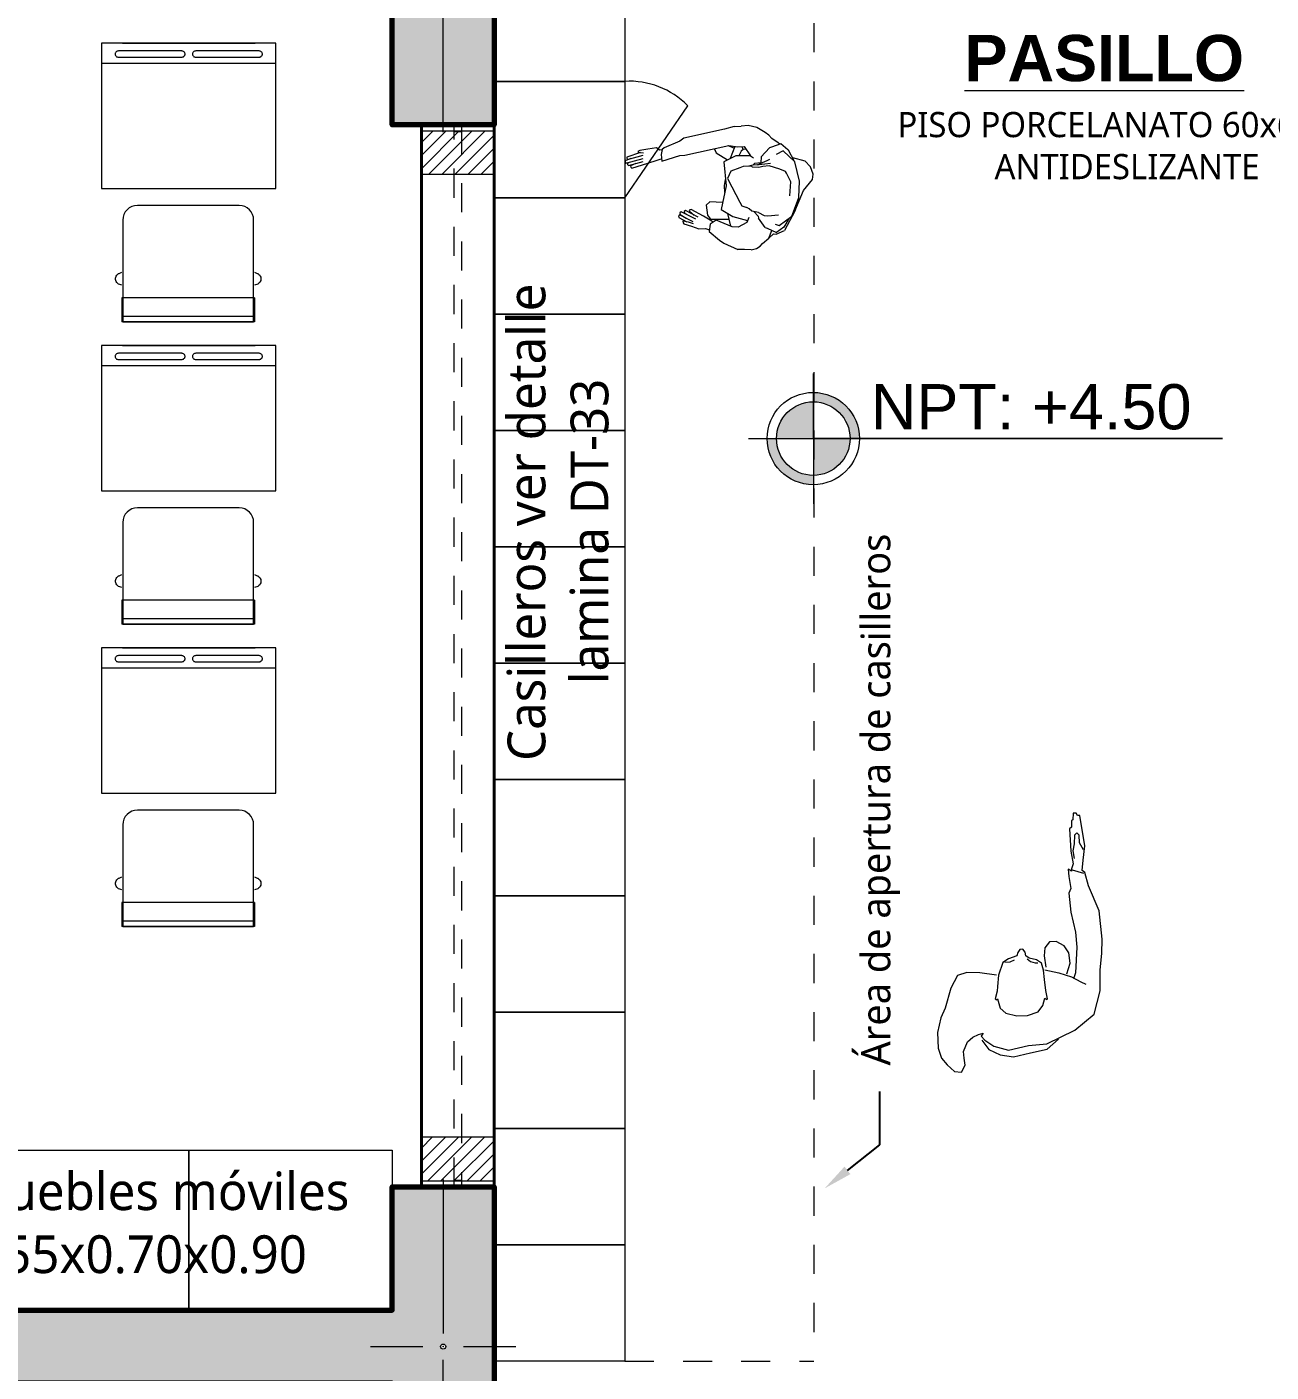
# Model space of a CAD drawing. Header units: metres. Extents: x 28 to 148, y 23 to 113.
# Drawn here: x 43.944 to 48.223, y 42.94 to 47.565 of the extents above; entities that cross this region are included whole.
import ezdxf
from ezdxf import colors
from ezdxf.entities.mleader import LeaderData, LeaderLine
from ezdxf.math import Vec2, Vec3

# ---------------------------------------------------------------- set-up
doc = ezdxf.new("R2010")
doc.units = ezdxf.units.M
doc.linetypes.add('DASHED2', pattern=[0.375, 0.25, -0.125])
for name, color, linetype, lineweight in [('COLUMNAS 50', 32, 'Continuous', 70), ('COLUMNETASSS', 211, 'Continuous', 20), ('Equipamiento SR', 23, 'Continuous', 0), ('GRAFO01', 7, 'Continuous', 0), ('letras sr', 7, 'Continuous', 5), ('muro bajo', 191, 'Continuous', 40), ('PERSONAS', 8, 'Continuous', 0), ('Structural - Bearing_Pen_No__20', 1, 'Continuous', 0), ('TEXTO 100', 7, 'Continuous', 20), ('texturas', 252, 'Continuous', 0), ('Vanos', 140, 'Continuous', 5)]:
    doc.layers.add(name, color=color, linetype=linetype, lineweight=lineweight)
doc.layers.add('Mobiliario', color=7, linetype='Continuous', lineweight=0, true_color=0x7f7f7f)
doc.styles.add('Generales', font='trebuc.ttf', dxfattribs={"height": 0.1})
doc.styles.add('JOS', font='arial.ttf', dxfattribs={"height": 1})
doc.styles.add('Santa Rosa 1 50', font='trebuc.ttf')
pattern_1 = [(44.99999999999999, (195.2784653674116, -90.44692318248818), (-0.02245064030267288, 0.02245064030267289), [])]

# ---------------------------------------------------------------- blocks, each defined once
blk = doc.blocks.new('A$C0F2E3FFB')
at = {"layer": 'PERSONAS'}
for p, q in [((0.3160916764602462, 0.6968868939807749), (0.3120212612959676, 0.6932197383952143)), ((0.3120212612959676, 0.6932197383952143), (0.3311415154670385, 0.6320941937942166)), ((0.3210284730737385, 0.6985692494317277), (0.3160916764602462, 0.6968868939807749)), ((0.3306090764606324, 0.6777036442924214), (0.3210284730737385, 0.6985692494317277)), ((0.3264189367132531, 0.708956371976285), (0.3223989289961082, 0.7062564127342625)), ((0.3223989289961082, 0.7062564127342625), (0.3379024350290365, 0.6501684796413087)), ((0.3322221147757318, 0.7086539272922323), (0.3264189367132531, 0.708956371976285)), ((0.3356277782802408, 0.718174668387519), (0.3306909816668622, 0.7164923129368503)), ((0.3306909816668622, 0.7164923129368503), (0.3485415948100581, 0.6496139977206212)), ((0.3355364182299354, 0.6978131377215959), (0.3322221147757318, 0.7086539272922323)), ((0.3405141674463721, 0.7188898274947064), (0.3356277782802408, 0.718174668387519)), ((0.349026759594949, 0.6961402371151735), (0.3405141674463721, 0.7188898274947064)), ((0.349833278752385, 0.711615378615079), (0.3458636784828286, 0.7098826157169356)), ((0.3458636784828286, 0.7098826157169356), (0.3621327510700212, 0.6498754898014454)), ((0.3547196679185163, 0.7123305377219253), (0.349833278752385, 0.711615378615079)), ((0.37139200008437, 0.660060982556729), (0.3547196679185163, 0.7123305377219253)), ((0.3757648599328149, 0.6695313162049388), (0.3717448522156701, 0.6668313569630868)), ((0.3802479895200577, 0.6625089045618324), (0.3757648599328149, 0.6695313162049388)), ((0.3311415154670385, 0.6320941937942166), (0.3428675961752106, 0.5965694211567438)), ((0.3717448522156701, 0.6668313569630868), (0.3707871107162646, 0.6484546264317146)), ((0.3844381292676644, 0.6312561768779688), (0.3802479895200577, 0.6625089045618324)), ((0.3895450579116186, 0.5989858454030923), (0.3844381292676644, 0.6312561768779688)), ((0.3642096187612651, 0.5806188095742755), (0.339008265644452, 0.5783439129675685)), ((0.339008265644452, 0.5783439129675685), (0.3602692906210905, 0.5097829304212951)), ((0.3428675961752106, 0.5965694211567438), (0.3461314921821668, 0.5847614352422283)), ((0.3461314921821668, 0.5847614352422283), (0.3482141298732131, 0.5791749155411026)), ((0.3836900938601957, 0.577616375662501), (0.3642096187612651, 0.5806188095742755)), ((0.3812025977936173, 0.5877827488569096), (0.3895450579116186, 0.5989858454030923)), ((0.3823908124760464, 0.5778166277850119), (0.3812025977936173, 0.5877827488569096)), ((0.3899672271791133, 0.5698691401961469), (0.3836900938601957, 0.577616375662501)), ((0.4149410668599103, 0.5094083472547482), (0.3899672271791133, 0.5698691401961469)), ((0.1242276818154551, 0.513891421675396), (0.1070890945534302, 0.4827804614894831)), ((0.1291140709815863, 0.5146065807825266), (0.1242276818154551, 0.513891421675396)), ((0.1337484229109123, 0.510485758170887), (0.1291140709815863, 0.5146065807825266)), ((0.0906562115540055, 0.4652102501156605), (0.08043922104025114, 0.4366480268292889)), ((0.09990600572405128, 0.4938228808492227), (0.0906562115540055, 0.4652102501156605)), ((0.1039260134411961, 0.4965228400912451), (0.09990600572405128, 0.4938228808492227)), ((0.09992491541265736, 0.4569686048922676), (0.1058194535256689, 0.4770276908742517)), ((0.109830006398397, 0.4981547880946096), (0.1039260134411961, 0.4965228400912451)), ((0.1058194535256689, 0.4770276908742517), (0.109830006398397, 0.4981547880946096)), ((0.1077633010572754, 0.4584997380010805), (0.1337484229109123, 0.510485758170887)), ((0.1178983863652547, 0.4482732926429662), (0.1451027417992918, 0.5050448870840114)), ((0.1355820007038346, 0.5084505505888046), (0.1214161432069432, 0.485813711410799)), ((0.1251822900892421, 0.4391652659704164), (0.1500489932568598, 0.4883001045564015)), ((0.1290101228610183, 0.4195693018587008), (0.1547432074779636, 0.4667193403099645)), ((0.1405282521614026, 0.4917057680609105), (0.1309297152974978, 0.475467810188718)), ((0.147308081411893, 0.4729257779511045), (0.1329680916485358, 0.4545494566409047)), ((0.1414355862136745, 0.5091153022484605), (0.1355820007038346, 0.5084505505888046)), ((0.1463818376713562, 0.4923705197207369), (0.1405282521614026, 0.4917057680609105)), ((0.1451027417992918, 0.5050448870840114), (0.1414355862136745, 0.5091153022484605)), ((0.1500489932568598, 0.4883001045564015), (0.1463818376713562, 0.4923705197207369)), ((0.1521944705780243, 0.4736409370582351), (0.147308081411893, 0.4729257779511045)), ((0.1547432074779636, 0.4667193403099645), (0.1521944705780243, 0.4736409370582351)), ((0.3602692906210905, 0.5097829304212951), (0.3622241022098933, 0.4900577727863151)), ((0.3622241022098933, 0.4900577727863151), (0.3983916476697686, 0.3221251086993675)), ((0.4263206126968271, 0.4941691266707835), (0.4149410668599103, 0.5094083472547482)), ((0.4613507700635182, 0.3392101552885265), (0.4263206126968271, 0.4941691266707835)), ((0.08106302009684896, 0.4114001069972915), (0.07670143623158765, 0.3959739112804641)), ((0.08043922104025114, 0.4366480268292889), (0.08106302009684896, 0.4114001069972915)), ((0.11309076917928, 0.3932439159439696), (0.1290101228610183, 0.4195693018587008)), ((0.07031263580074665, 0.3968346134881244), (0.03658373963116901, 0.3577474075959231)), ((0.09853241657583567, 0.393032831310336), (0.07031263580074665, 0.3968346134881244)), ((0.08839419804212412, 0.3101563904323257), (0.1139647086883997, 0.370585321515307)), ((0.1139647086883997, 0.370585321515307), (0.09853241657583567, 0.393032831310336)), ((0.106243616735469, 0.3818162706172643), (0.1109547467024186, 0.3894759454637438)), ((0.1109547467024186, 0.3894759454637438), (0.11309076917928, 0.3932439159439696)), ((0.1320723890785303, 0.4038925305694079), (0.1178763434506891, 0.3920246823637399)), ((0.1320723890785303, 0.4038925305694079), (0.1178763434506891, 0.3920246823637399)), ((0.1178763434506891, 0.3920246823637399), (0.117886799259395, 0.3222660906699275)), ((0.1178763434506891, 0.3920246823637399), (0.117886799259395, 0.3222660906699275)), ((0.1711130949596509, 0.4086466070821189), (0.1320723890785303, 0.4038925305694079)), ((0.1711130949596509, 0.4086466070821189), (0.1320723890785303, 0.4038925305694079)), ((0.1829809431658305, 0.3944505614542777), (0.1711130949596509, 0.4086466070821189)), ((0.1829809431658305, 0.3944505614542777), (0.1711130949596509, 0.4086466070821189)), ((0.1804605707986866, 0.3460907442670873), (0.1829809431658305, 0.3944505614542777)), ((0.1804605707986866, 0.3460907442670873), (0.1829809431658305, 0.3944505614542777)), ((0.3708785259332217, 0.3710803604105877), (0.3435623728926203, 0.3270983950332607)), ((0.3877241233556106, 0.3779610045558002), (0.3708785259332217, 0.3710803604105877)), ((0.3864760951571498, 0.3774512430019286), (0.3708785259332217, 0.3710803604105877)), ((0.02617151968411235, 0.3419067396254718), (0.001212617714372755, 0.2881048281544167)), ((0.03658373963116901, 0.3577474075959231), (0.02617151968411235, 0.3419067396254718)), ((0.08718441930591325, 0.2869436781825243), (0.08839419804212412, 0.3101563904323257)), ((0.1396238449988232, 0.3273760769372416), (0.09063103541370765, 0.315858753600196)), ((0.1396238449988232, 0.3273760769372416), (0.117886799259395, 0.3222660906699275)), ((0.1545478993068627, 0.3513205307202725), (0.1270316443444699, 0.3071728961949134)), ((0.2447586513562783, 0.3330414818577196), (0.1545478993068627, 0.3513205307202725)), ((0.2406976910360754, 0.3109471882935964), (0.182836042441977, 0.2800189482082942)), ((0.2451115034875784, 0.3398118562640207), (0.2188459798644544, 0.3382712683109048)), ((0.2725553080881582, 0.3267436841661038), (0.2406976910360754, 0.3109471882935964)), ((0.3363808119311216, 0.3418439306203709), (0.2447586513562783, 0.3330414818577196)), ((0.2691401897392325, 0.3356500810492662), (0.2451115034875784, 0.3398118562640207)), ((0.3010167164798077, 0.3145923009647049), (0.2725553080881582, 0.3267436841661038)), ((0.3137604009790493, 0.2799843172236365), (0.3010167164798077, 0.3145923009647049)), ((0.3591587668433931, 0.2950751088334869), (0.3363808119311216, 0.3418439306203709)), ((0.395247476246027, 0.2990132113441746), (0.3484914807770565, 0.3169777073287605)), ((0.3890936018804041, 0.3013776407661339), (0.3978949656675468, 0.3244312959389504)), ((0.3983916476697686, 0.3221251086993675), (0.3936753905343267, 0.2874572626668055)), ((0.4717589086019416, 0.3019475024417488), (0.4613507700635182, 0.3392101552885265)), ((5.980441528663505e-07, 0.2365092167822809), (0.001526113979934962, 0.2623132357887243)), ((0.001576521427296029, 0.2632804321323192), (0.001212617714372755, 0.2881048281544167)), ((0.1048144929713999, 0.2530508535483023), (0.08718441930591325, 0.2869436781825243)), ((0.1270316443444699, 0.3071728961949134), (0.1124512488265736, 0.2507132012819966)), ((0.1679248377072327, 0.2730374891685301), (0.1620807070416959, 0.2539455995302546)), ((0.182836042441977, 0.2800189482082942), (0.1679248377072327, 0.2730374891685301)), ((0.3179914933296004, 0.2681259238619873), (0.3137604009790493, 0.2799843172236365)), ((0.3197337110721037, 0.2457291856138113), (0.3179914933296004, 0.2681259238619873)), ((0.3599029508395688, 0.2393588231579997), (0.3591587668433931, 0.2950751088334869)), ((0.3943495970381719, 0.2631765391784597), (0.3599029508395688, 0.2393588231579997)), ((0.3774945447714799, 0.2747230330117532), (0.3614050590592797, 0.2823503340227376)), ((0.3774945447714799, 0.2747230330117532), (0.3614050590592797, 0.2823503340227376)), ((0.3839120670463672, 0.267599806474152), (0.3774945447714799, 0.2747230330117532)), ((0.3839120670463672, 0.267599806474152), (0.3938360677204855, 0.2719317137194821)), ((0.3842743740219703, 0.2559430429018335), (0.3839120670463672, 0.267599806474152)), ((0.3936753905343267, 0.2874572626668055), (0.3943495970381719, 0.2631765391784597)), ((0.3936753905343267, 0.2874572626668055), (0.3936753905343267, 0.2874572626668055)), ((0.3936753905343267, 0.2874572626668055), (0.3936753905343267, 0.2874572626668055)), ((0.4717589086019416, 0.3019475024417488), (0.4725822311424963, 0.2755862812347232)), ((0.4748411755022062, 0.2478811389641464), (0.4725822311424963, 0.2755862812347232)), ((5.980441528663505e-07, 0.2365092167822809), (0.005360703262795141, 0.2165503291712412)), ((0.005360703262795141, 0.2165503291712412), (0.01449022420797519, 0.2027908397039369)), ((0.08565960781561444, 0.1832520396123982), (0.1209398433686601, 0.208535146173972)), ((0.1238559751620869, 0.2462395265388864), (0.1048144929713999, 0.2530508535483023)), ((0.1287612740168242, 0.2101004096890051), (0.1209398433686601, 0.208535146173972)), ((0.1287612740168242, 0.2101004096890051), (0.1468746284250528, 0.2267090528645213)), ((0.1432692191729075, 0.2093442979791007), (0.1314706881030361, 0.1876532639935817)), ((0.1432692191729075, 0.2093442979791007), (0.1484485981786747, 0.2342897731271023)), ((0.1484485981786747, 0.2342897731271023), (0.1569689195189312, 0.2445137766334256)), ((0.1569689195189312, 0.2445137766334256), (0.1620807070416959, 0.2539455995302546)), ((0.3148158241472174, 0.2071925542059034), (0.3160760103307894, 0.2313724627995839)), ((0.318895694155799, 0.1924325718132422), (0.3148158241472174, 0.2071925542059034)), ((0.3160760103307894, 0.2313724627995839), (0.3192296365987204, 0.2360572221763277)), ((0.3192296365987204, 0.2360572221763277), (0.3197337110721037, 0.2457291856138113)), ((0.3237631736335516, 0.230002006877271), (0.3197337110721037, 0.2457291856138113)), ((0.3302815108029336, 0.2248131730272576), (0.3237631736335516, 0.230002006877271)), ((0.3244877875847578, 0.2066884797326907), (0.3237631736335516, 0.230002006877271)), ((0.3403850983519305, 0.1767652553682524), (0.3242093492638105, 0.2147167417087417)), ((0.3299570232045426, 0.1627613846854388), (0.3244877875847578, 0.2066884797326907)), ((0.3328397025470622, 0.1994644383003106), (0.3302815108029336, 0.2248131730272576)), ((0.3599029508395688, 0.2393588231579997), (0.3517614601546484, 0.2275729945607736)), ((0.4482432484455785, 0.1828289594094485), (0.4675225767200573, 0.2157209228174111)), ((0.4675225767200573, 0.2157209228174111), (0.4748411755022062, 0.2478811389641464)), ((0.01449022420797519, 0.2027908397039369), (0.02416230139454001, 0.1942156869919813)), ((0.02416230139454001, 0.1942156869919813), (0.04415607562657442, 0.1694826300806085)), ((0.04415607562657442, 0.1694826300806085), (0.06073304235610522, 0.1515771426612673)), ((0.04415607562657442, 0.1694826300806085), (0.07416824885171991, 0.1581506147002187)), ((0.0823547592056002, 0.175665691204415), (0.06598173849783961, 0.1406355381957951)), ((0.08565960781561444, 0.1832520396123982), (0.0823547592056002, 0.175665691204415)), ((0.1314706881030361, 0.1876532639935817), (0.1307145763928474, 0.173145318837328)), ((0.1307145763928474, 0.173145318837328), (0.1334334453231349, 0.1322710351633418)), ((0.3087480207777844, 0.1279832689134537), (0.3205370970035801, 0.1681014408775923)), ((0.3205370970035801, 0.1681014408775923), (0.318895694155799, 0.1924325718132422)), ((0.3560524147969772, 0.1982546595642702), (0.3328397025470622, 0.1994644383003106)), ((0.3447170055972038, 0.166841254694134), (0.3403850983519305, 0.1767652553682524)), ((0.3903264560954085, 0.1673736937003127), (0.3560524147969772, 0.1982546595642702)), ((0.392824785547873, 0.1594849006082768), (0.3903264560954085, 0.1673736937003127)), ((0.4054676551525063, 0.1229425241797344), (0.392824785547873, 0.1594849006082768)), ((0.4089237261043763, 0.133430461618957), (0.4257556546556316, 0.1577550280114224)), ((0.4257556546556316, 0.1577550280114224), (0.438200851004467, 0.1689594164549248)), ((0.438200851004467, 0.1689594164549248), (0.4482432484455785, 0.1828289594094485)), ((0.06073304235610522, 0.1515771426612673), (0.06022896788272192, 0.1419051792238406)), ((0.06022896788272192, 0.1419051792238406), (0.07409107106764168, 0.1101483770663094)), ((0.08681584587839097, 0.1123946692821391), (0.06598173849783961, 0.1406355381957951)), ((0.1476673103281883, 0.07043033145527033), (0.07409107106764168, 0.1101483770663094)), ((0.120626765306497, 0.09123607430296943), (0.08681584587839097, 0.1123946692821391)), ((0.0982520699728866, 0.1457424668399767), (0.09255916164920563, 0.1295521662329406)), ((0.09255916164920563, 0.1295521662329406), (0.1288274579269455, 0.08111044383963417)), ((0.2928286670962734, 0.1016578829987225), (0.2998510787390387, 0.1061410125862494)), ((0.2998510787390387, 0.1061410125862494), (0.3087480207777844, 0.1279832689134537)), ((0.3367746718320177, 0.07027284266143852), (0.3778820830541463, 0.1146819692676218)), ((0.3778820830541463, 0.1146819692676218), (0.3647351389761297, 0.141552382258908)), ((0.3818107307207583, 0.09702039784343697), (0.4054676551525063, 0.1229425241797344)), ((0.403734892254306, 0.1269121244492339), (0.4089237261043763, 0.133430461618957)), ((0.1288274579269455, 0.08111044383963417), (0.2002078124188529, 0.0550843693829961)), ((0.1476673103281883, 0.07043033145527033), (0.2264323834390325, 0.03723062301372693)), ((0.1973566308349746, 0.05620278806873102), (0.1476673103281883, 0.07043033145527033)), ((0.2002078124188529, 0.0550843693829961), (0.263075574762297, 0.05180788530577729)), ((0.2068080547944646, 0.0886842041772411), (0.2600038537004821, 0.08591179457374665)), ((0.2600038537004821, 0.08591179457374665), (0.2928286670962734, 0.1016578829987225)), ((0.263075574762297, 0.05180788530577729), (0.3367746718320177, 0.07027284266143852)), ((0.3525363566841406, 0.07947646702712063), (0.3395943556572547, 0.03133295167509687)), ((0.339827483205454, 0.07302320935070838), (0.3806176278112616, 0.09373545534441519)), ((0.3806176278112616, 0.09373545534441519), (0.3818107307207583, 0.09702039784343697)), ((0.2264323834390325, 0.03723062301372693), (0.2682927731450491, 0.003044808539755195)), ((0.2682927731450491, 0.003044808539755195), (0.2894702778130522, 1.45201079249091e-06)), ((0.2894702778130522, 1.45201079249091e-06), (0.317156664805907, 0.01019639961043595)), ((0.317156664805907, 0.01019639961043595), (0.3395943556572547, 0.03133295167509687))]:
    blk.add_line(p, q, dxfattribs=at)
blk = doc.blocks.new('A$C761D57A1')
at = {"layer": 'Equipamiento SR', "linetype": 'ByBlock'}
for p, q in [((0.08174827411653496, 0.5640189904332829), (0.04781628552018446, 0.5532316720256176)), ((0.1357309832471856, 0.5671010814069177), (0.08174827411653496, 0.5640189904332829)), ((0.1866289661420524, 0.5547727175123782), (0.1357309832471856, 0.5671010814069177)), ((0.02468083874987315, 0.5331980806970478), (0.001545391979561828, 0.5085413529079688)), ((0.04781628552018446, 0.5532316720256176), (0.02468083874987315, 0.5331980806970478)), ((0.2190185916201699, 0.5409033081310781), (0.1866289661420524, 0.5547727175123782)), ((0.2884249319313312, 0.5208697168025083), (0.2190185916201699, 0.5409033081310781)), ((0.3316110992357153, 0.4977540345003035), (0.2884249319313312, 0.5208697168025083)), ((0.001545391979561828, 0.5085413529079688), (3.028861556231277e-06, 0.4838846251188897)), ((3.028861556231277e-06, 0.4838846251188897), (0.02313847563186755, 0.4715562612244639)), ((0.02313847563186755, 0.4715562612244639), (0.04781628552018446, 0.4746383521980988)), ((0.04781628552018446, 0.4746383521980988), (0.07095173229049578, 0.47772044317162)), ((0.07095173229049578, 0.47772044317162), (0.1033413577688407, 0.4638510337903199)), ((0.1033413577688407, 0.4638510337903199), (0.1203073520671296, 0.4453584879485106)), ((0.3424076410617545, 0.4653920792771942), (0.3316110992357153, 0.4977540345003035)), ((0.3408652779437489, 0.4207017601595453), (0.3424076410617545, 0.4653920792771942)), ((0.1203073520671296, 0.4453584879485106), (0.1295615307751632, 0.4253248966199408)), ((0.1295615307751632, 0.4253248966199408), (0.13418862012918, 0.4099144417518801)), ((0.3331534623537209, 0.3636830771473569), (0.3408652779437489, 0.4207017601595453)), ((0.07712118476251817, 0.3898808504231965), (0.05861282734622364, 0.3513547132529311)), ((0.08946008970656294, 0.3729293500682616), (0.07557882164451257, 0.3220748490033429)), ((0.1095108102410904, 0.4145375782122755), (0.07712118476251817, 0.3898808504231965)), ((0.1095108102410904, 0.4037502598046103), (0.08946008970656294, 0.3729293500682616)), ((0.1233920783029134, 0.4160786236990361), (0.1095108102410904, 0.4037502598046103)), ((0.13418862012918, 0.4099144417518801), (0.1233920783029134, 0.4160786236990361)), ((0.05861282734622364, 0.3513547132529311), (0.05244337487420125, 0.305123348648408)), ((0.2020525973221083, 0.3313211219242476), (0.1927984186140748, 0.2943360302407427)), ((0.2190185916201699, 0.3513547132529311), (0.2020525973221083, 0.3313211219242476)), ((0.2514082170987422, 0.360600986173722), (0.2190185916201699, 0.3513547132529311)), ((0.2514082170987422, 0.3683062136078661), (0.2483234908625036, 0.3652241226342312)), ((0.2483234908625036, 0.3652241226342312), (0.2514082170987422, 0.360600986173722)), ((0.2776283901048373, 0.3621420316605963), (0.2514082170987422, 0.3683062136078661)), ((0.2945943844033536, 0.360600986173722), (0.2776283901048373, 0.3621420316605963)), ((0.3331534623537209, 0.3575188952000872), (0.2945943844033536, 0.360600986173722)), ((0.3763396296583323, 0.3421084403320265), (0.3331534623537209, 0.3575188952000872)), ((0.3886785346023771, 0.3220748490033429), (0.3763396296583323, 0.3421084403320265)), ((0.3776836086349249, 0.3353463595517496), (0.3792259725819349, 0.3168538130512388)), ((0.05244337487420125, 0.305123348648408), (0.066324642936479, 0.246563620149459)), ((0.07557882164451257, 0.3220748490033429), (0.09100245282479591, 0.254268847583603)), ((0.1927984186140748, 0.2943360302407427), (0.194340781731853, 0.2573509385572379)), ((0.3792259725819349, 0.3168538130512388), (0.3853954237724793, 0.3014433583769005)), ((0.3990808216130972, 0.2938724099487899), (0.3886785346023771, 0.3220748490033429)), ((0.4113887354492363, 0.290883216876864), (0.3990808216130972, 0.2938724099487899)), ((0.4211769051692045, 0.2832089539245999), (0.4113887354492363, 0.290883216876864)), ((0.4219325900248805, 0.2728622738771946), (0.4211769051692045, 0.2832089539245999)), ((0.066324642936479, 0.246563620149459), (0.07866354788052377, 0.1895449371373843)), ((0.09100245282479591, 0.254268847583603), (0.0971719052968183, 0.1910859826241449)), ((0.194340781731853, 0.2573509385572379), (0.2066796866761251, 0.2203658468736194)), ((0.3797731564770856, 0.2474109165905247), (0.3751460669350308, 0.2304594160031002)), ((0.3890273332635843, 0.2581982350111502), (0.3797731564770856, 0.2474109165905247)), ((0.3855938083663659, 0.2265300288208891), (0.3917632608383883, 0.2511867566099681)), ((0.3917632608383883, 0.2511867566099681), (0.3993335088632648, 0.2632396676222015)), ((0.3993335088632648, 0.2632396676222015), (0.4116724138073096, 0.2647807131090758)), ((0.4116724138073096, 0.2647807131090758), (0.4219325900248805, 0.2728622738771946)), ((0.07866354788052377, 0.1895449371373843), (0.1125955364768743, 0.1510187999670052)), ((0.0971719052968183, 0.1910859826241449), (0.1434427988374409, 0.0940001169548168)), ((0.2066796866761251, 0.2203658468736194), (0.2282727703284309, 0.204955392005445)), ((0.2282727703284309, 0.204955392005445), (0.2544929433347534, 0.1972501645714146)), ((0.2544929433347534, 0.1972501645714146), (0.2498658539807366, 0.1910859826241449)), ((0.2498658539807366, 0.1910859826241449), (0.2514082170987422, 0.18800389165051)), ((0.2514082170987422, 0.18800389165051), (0.2807131163410759, 0.1941680735977798)), ((0.2807131163410759, 0.1941680735977798), (0.3177298311736649, 0.1987912100582889)), ((0.3177298311736649, 0.1987912100582889), (0.3501194566517825, 0.2018733010318101)), ((0.3516618197700154, 0.1972501645714146), (0.3408652779437489, 0.1494777544801309)), ((0.3501194566517825, 0.2018733010318101), (0.3747972665400994, 0.2095785284659542)), ((0.3994750764286437, 0.2003322555450495), (0.360915998478049, 0.1941680735977798)), ((0.3747972665400994, 0.2095785284659542), (0.3855938083663659, 0.2265300288208891)), ((0.3751460669350308, 0.2304594160031002), (0.3751460669350308, 0.2212131434955609)), ((0.4272376125527444, 0.1972501645714146), (0.3994750764286437, 0.2003322555450495)), ((0.4472883330870445, 0.1818397097032403), (0.4272376125527444, 0.1972501645714146)), ((0.3408652779437489, 0.1494777544801309), (0.3269840098816985, 0.1063284808493563)), ((0.4334070650249942, 0.1309852086384353), (0.4488306962052775, 0.1587240274010355)), ((0.4488306962052775, 0.1587240274010355), (0.4472883330870445, 0.1818397097032403)), ((0.1434427988374409, 0.0940001169548168), (0.1989678710860971, 0.02773516102183748)), ((0.3269840098816985, 0.1063284808493563), (0.3100180155834096, 0.07396652562624695)), ((0.3408652779437489, 0.09245907146805621), (0.3208145574094488, 0.09862325341532596)), ((0.3377805517077377, 0.1217389357175307), (0.3747972665400994, 0.1109516173097518)), ((0.3747972665400994, 0.1109516173097518), (0.4102716182546828, 0.1155747537702609)), ((0.4102716182546828, 0.1155747537702609), (0.4334070650249942, 0.1309852086384353)), ((0.5490842988765507, 0.1078695263362306), (0.481220321683395, 0.09245907146805621)), ((0.6154059129512461, 0.1155747537702609), (0.5490842988765507, 0.1078695263362306)), ((0.6308295441313021, 0.1078695263362306), (0.6154059129512461, 0.1155747537702609)), ((0.672473348317908, 0.1155747537702609), (0.6308295441313021, 0.1078695263362306)), ((0.6971511582062249, 0.1171157992570215), (0.672473348317908, 0.1155747537702609)), ((0.6956087950882193, 0.1032463898757214), (0.6832698901439471, 0.06472025270534232)), ((0.6909817057342025, 0.1063284808493563), (0.6971511582062249, 0.1171157992570215)), ((0.6986935213242305, 0.1063284808493563), (0.6909817057342025, 0.1063284808493563)), ((0.7156595156225194, 0.1001642989020866), (0.6986935213242305, 0.1063284808493563)), ((0.7588456829271308, 0.1078695263362306), (0.7156595156225194, 0.1001642989020866)), ((0.7603880460449091, 0.1017053443889608), (0.7341678730388139, 0.09708220792845168)), ((0.8359638388280928, 0.1124926627966261), (0.7588456829271308, 0.1078695263362306)), ((0.785065855933226, 0.09708220792845168), (0.7603880460449091, 0.1017053443889608)), ((0.8143707551755597, 0.09554116244169109), (0.785065855933226, 0.09708220792845168)), ((0.822082570765815, 0.08783593500754705), (0.8143707551755597, 0.09554116244169109)), ((0.8421332913001152, 0.1063284808493563), (0.8359638388280928, 0.1124926627966261)), ((0.8652687380704265, 0.1063284808493563), (0.8421332913001152, 0.1063284808493563)), ((0.8668111011882047, 0.1017053443889608), (0.8652687380704265, 0.1063284808493563)), ((0.8899465479587434, 0.1001642989020866), (0.8668111011882047, 0.1017053443889608)), ((0.8899465479587434, 0.08937698049442133), (0.8899465479587434, 0.1001642989020866)), ((0.3100180155834096, 0.07396652562624695), (0.3023061999931542, 0.05701502527131197)), ((0.4287799756709774, 0.08783593500754705), (0.3408652779437489, 0.09245907146805621)), ((0.481220321683395, 0.09245907146805621), (0.4287799756709774, 0.08783593500754705)), ((0.5537113882303402, 0.01078366066690251), (0.6400837228393357, 0.04776875235040734)), ((0.6400837228393357, 0.04776875235040734), (0.6863546163801857, 0.06009711624494685)), ((0.6863546163801857, 0.06009711624494685), (0.6925240688522081, 0.06934338916585148)), ((0.6925240688522081, 0.06934338916585148), (0.7279984205667915, 0.0662612981922166)), ((0.7279984205667915, 0.0662612981922166), (0.777354040343198, 0.06009711624494685)), ((0.7634727722811476, 0.06472025270534232), (0.7881505821694645, 0.07858966208664242)), ((0.777354040343198, 0.06009711624494685), (0.882234732368488, 0.07704861659988183)), ((0.7881505821694645, 0.07858966208664242), (0.8143707551755597, 0.0801307075735167)), ((0.8143707551755597, 0.0801307075735167), (0.822082570765815, 0.08783593500754705)), ((0.882234732368488, 0.08475384403391217), (0.8899465479587434, 0.08937698049442133)), ((0.882234732368488, 0.07704861659988183), (0.882234732368488, 0.08475384403391217)), ((0.1989678710860971, 0.02773516102183748), (0.2791707532230703, 0.007701569693267629)), ((0.2791707532230703, 0.007701569693267629), (0.3516618197700154, 0.007701569693267629)), ((0.3516618197700154, 0.007701569693267629), (0.4071868920186716, 0.001537387745997876)), ((0.4071868920186716, 0.001537387745997876), (0.4565425117950781, -3.657740876406024e-06)), ((0.4565425117950781, -3.657740876406024e-06), (0.5537113882303402, 0.01078366066690251))]:
    blk.add_line(p, q, dxfattribs=at)
blk = doc.blocks.new('Columna 1.10 x0.30')
at = {"true_color": 0xc7c8ca}
h = blk.add_hatch(color=9, dxfattribs=at)
h.dxf.hatch_style = 1
h.paths.add_polyline_path([(-234.8493242305874, 113.8065683426842), (-235.949324230565, 113.8065684591043), (-235.94932457959, 113.456568459146), (-234.8493245796119, 113.4565683427261)])
h.paths.add_polyline_path([(-235.3906107661365, 113.6315683427052, -1), (-235.4080384429261, 113.6315683427052, -1)], flags=16)
at = {"layer": 'COLUMNAS 50', "color": 1, "linetype": 'Continuous', "lineweight": 5}
for p, q in [((-235.3993246045313, 113.8731526787981), (-235.3993246045313, 113.693152678798)), ((-235.9743246007413, 113.6315683427052), (-235.4443246295935, 113.6315683427052)), ((-234.8243246083214, 113.6315683427052), (-235.3543245794691, 113.6315683427052)), ((-235.3993246045313, 113.5615683928358), (-235.3993246045313, 113.3815683928357))]:
    blk.add_line(p, q, dxfattribs=at)
at = {"layer": 'COLUMNAS 50', "linetype": 'Continuous'}
blk.add_lwpolyline([(-235.94932457959, 113.456568459146), (-234.8493245796119, 113.4565683427261), (-234.8493242305874, 113.8065683426842), (-235.949324230565, 113.8065684591043)], close=True, dxfattribs=at)
at = {"layer": 'COLUMNAS 50', "color": 1, "linetype": 'Continuous', "lineweight": 5}
blk.add_circle((-235.3993246045313, 113.6315683427052), 0.0087138383947443, dxfattribs=at)
blk.add_point((-235.3993246045313, 113.6315683427052), dxfattribs=at)
blk = doc.blocks.new('School Desk 2')
at = {"layer": 'Equipamiento SR', "linetype": 'Continuous'}
for p, q in [((0.1995077689090495, 0.3017161561056326), (0.6995077689090495, 0.3017161561056326)), ((0.1995077689090494, -0.2982838438943675), (0.1995077689090495, 0.3017161561056326)), ((0.6290288181971163, 0.3017161561056326), (0.6290288181971163, -0.2982838438943677)), ((0.6995077689090495, 0.3017161561056326), (0.6995077689090495, -0.2982838438943675)), ((-0.1321664655412146, 0.2314451824577654), (-0.1326888173346903, 0.2279848786331774)), ((-0.130869652848115, 0.2356097062407981), (-0.1321664655412146, 0.2314451824577654)), ((-0.1289721426366399, 0.2394474516977899), (-0.130869652848115, 0.2356097062407981)), ((-0.1265324866504576, 0.2428444263894243), (-0.1289721426366399, 0.2394474516977899)), ((-0.1236265852980272, 0.2456917042070209), (-0.1265324866504576, 0.2428444263894243)), ((-0.1203390133202028, 0.247908223860399), (-0.1236265852980272, 0.2456917042070209)), ((-0.1167738627057284, 0.2494255898859686), (-0.1203390133202028, 0.247908223860399)), ((-0.1130373940264465, 0.2501956721426852), (-0.1167738627057284, 0.2494255898859686)), ((-0.1092423736034963, 0.2501956721426852), (-0.1130373940264465, 0.2501956721426852)), ((-0.1055059049242144, 0.2494255898859686), (-0.1092423736034963, 0.2501956721426852)), ((-0.10194075430974, 0.247908223860399), (-0.1055059049242144, 0.2494255898859686)), ((-0.09865318233191572, 0.2456917042070209), (-0.10194075430974, 0.247908223860399)), ((-0.09574728097948526, 0.2428444263894243), (-0.09865318233191572, 0.2456917042070209)), ((-0.09330762499330292, 0.2394474516977899), (-0.09574728097948526, 0.2428444263894243)), ((-0.0923599541791148, 0.2375298455519531), (-0.09330762499330292, 0.2394474516977899)), ((-0.0876423579455668, 0.2279848786331774), (-0.0923599541791148, 0.2375298455519531)), ((0.6507146491854036, 0.2434738545735721), (0.6510442738164254, 0.2456574430778143)), ((0.6507146491854036, 0.2423668613295421), (0.6507146491854036, 0.2434738545735721)), ((0.6507146491854036, 0.02704780928709671), (0.6507146491854036, 0.2423668613295421)), ((0.6510442738164254, 0.2456574430778143), (0.6516926801629751, 0.2477397049693306)), ((0.6516926801629751, 0.2477397049693306), (0.6526425195602622, 0.2496598442804857)), ((0.6526425195602622, 0.2496598442804857), (0.6538612632618038, 0.2513570650436437)), ((0.6538612632618038, 0.2513570650436437), (0.6553142139380191, 0.252780703952442)), ((0.6553142139380191, 0.252780703952442), (0.6569579999269314, 0.2538902303617901)), ((0.6569579999269314, 0.2538902303617901), (0.6587405752341685, 0.2546476467919159)), ((0.6587405752341685, 0.2546476467919159), (0.6606098938653587, 0.2550326879202742)), ((0.6606098938653587, 0.2550326879202742), (0.6625052354937352, 0.2550326879202742)), ((0.6625052354937352, 0.2550326879202742), (0.6643745541249254, 0.2546476467919159)), ((0.6643745541249254, 0.2546476467919159), (0.6661571294321625, 0.2538902303617901)), ((0.6661571294321625, 0.2538902303617901), (0.6678009154210748, 0.252780703952442)), ((0.6678009154210748, 0.252780703952442), (0.6692538660972901, 0.2513570650436437)), ((0.6692538660972901, 0.2513570650436437), (0.6704726097988317, 0.2496598442804857)), ((0.6704726097988317, 0.2496598442804857), (0.6714224491961188, 0.2477397049693306)), ((0.6714224491961188, 0.2477397049693306), (0.6720708555426685, 0.2456574430778143)), ((0.6720708555426685, 0.2456574430778143), (0.6724004801736904, 0.2434738545735721)), ((0.6724004801736904, 0.2434738545735721), (0.6724004801736904, 0.2423668613295421)), ((0.6724004801736904, 0.2423668613295421), (0.6724004801736906, 0.02704780928709682)), ((-0.2410380114348112, 0.2279848786331774), (-0.2590611055691766, 0.2279848786331774)), ((-0.2590611055691766, 0.2279848786331774), (-0.2590611055691764, -0.2279848786331774)), ((-0.1766788022277727, 0.2279848786331774), (-0.2410380114348112, 0.2279848786331774)), ((-0.2410380114348112, 0.2279848786331774), (-0.2410380114348111, -0.2279848786331774)), ((-0.1766788022277727, 0.2279848786331774), (-0.1766788022277725, -0.2279848786331775)), ((0.6995077689090495, -0.2262687225275448), (0.6995077689090495, 0.2297010347388101)), ((0.6507146491854036, 0.02594081604306675), (0.6507146491854036, 0.02704780928709671)), ((0.6510442738164254, 0.02375722753882459), (0.6507146491854036, 0.02594081604306675)), ((0.6516926801629753, 0.0216749656473082), (0.6510442738164254, 0.02375722753882459)), ((0.6526425195602622, 0.01975482633615322), (0.6516926801629753, 0.0216749656473082)), ((0.653861263261804, 0.01805760557299518), (0.6526425195602622, 0.01975482633615322)), ((0.6553142139380191, 0.01663396666419681), (0.653861263261804, 0.01805760557299518)), ((0.6569579999269314, 0.01552444025484867), (0.6553142139380191, 0.01663396666419681)), ((0.6587405752341687, 0.01476702382472295), (0.6569579999269314, 0.01552444025484867)), ((0.660609893865359, 0.0143819826963647), (0.6587405752341687, 0.01476702382472295)), ((0.6625052354937352, 0.0143819826963647), (0.660609893865359, 0.0143819826963647)), ((0.6643745541249256, 0.01476702382472295), (0.6625052354937352, 0.0143819826963647)), ((0.6661571294321628, 0.01552444025484867), (0.6643745541249256, 0.01476702382472295)), ((0.6678009154210748, 0.01663396666419681), (0.6661571294321628, 0.01552444025484867)), ((0.6692538660972903, 0.01805760557299518), (0.6678009154210748, 0.01663396666419681)), ((0.6704726097988319, 0.01975482633615322), (0.6692538660972903, 0.01805760557299518)), ((0.6714224491961188, 0.0216749656473082), (0.6704726097988319, 0.01975482633615322)), ((0.6720708555426685, 0.02375722753882459), (0.6714224491961188, 0.0216749656473082)), ((0.6724004801736906, 0.02594081604306675), (0.6720708555426685, 0.02375722753882459)), ((0.6724004801736906, 0.02704780928709682), (0.6724004801736906, 0.02594081604306675)), ((0.6507146491854036, -0.02250850383180159), (0.6510442738164254, -0.02032491532755931)), ((0.6507146491854036, -0.02361549707583155), (0.6507146491854036, -0.02250850383180159)), ((0.6507146491854036, -0.2389345491182769), (0.6507146491854036, -0.02361549707583155)), ((0.6510442738164254, -0.02032491532755931), (0.6516926801629753, -0.01824265343604303)), ((0.6516926801629753, -0.01824265343604303), (0.6526425195602622, -0.01632251412488805)), ((0.6526425195602622, -0.01632251412488805), (0.653861263261804, -0.01462529336172991)), ((0.653861263261804, -0.01462529336172991), (0.6553142139380191, -0.01320165445293164)), ((0.6553142139380191, -0.01320165445293164), (0.6569579999269314, -0.01209212804358351)), ((0.6569579999269314, -0.01209212804358351), (0.6587405752341687, -0.01133471161345778)), ((0.6587405752341687, -0.01133471161345778), (0.660609893865359, -0.01094967048509943)), ((0.660609893865359, -0.01094967048509943), (0.6625052354937352, -0.01094967048509943)), ((0.6625052354937352, -0.01094967048509943), (0.6643745541249256, -0.01133471161345778)), ((0.6643745541249256, -0.01133471161345778), (0.6661571294321628, -0.01209212804358351)), ((0.6661571294321628, -0.01209212804358351), (0.6678009154210748, -0.01320165445293164)), ((0.6678009154210748, -0.01320165445293164), (0.6692538660972903, -0.01462529336172991)), ((0.6692538660972903, -0.01462529336172991), (0.6704726097988319, -0.01632251412488805)), ((0.6704726097988319, -0.01632251412488805), (0.6714224491961188, -0.01824265343604303)), ((0.6714224491961188, -0.01824265343604303), (0.6720708555426685, -0.02032491532755931)), ((0.6720708555426685, -0.02032491532755931), (0.6724004801736906, -0.02250850383180159)), ((0.6724004801736906, -0.02250850383180159), (0.6724004801736906, -0.02361549707583155)), ((0.6724004801736906, -0.02361549707583155), (0.6724004801736908, -0.2389345491182769)), ((-0.2410380114348111, -0.2279848786331774), (-0.2590611055691764, -0.2279848786331774)), ((-0.1766788022277725, -0.2279848786331774), (-0.2410380114348111, -0.2279848786331774)), ((-0.1326888173346901, -0.2279848786331775), (-0.1321664655412145, -0.2314451824577655)), ((-0.09235995417911469, -0.2375298455519531), (-0.08764235794556674, -0.2279848786331775)), ((-0.1321664655412145, -0.2314451824577655), (-0.1308696528481149, -0.2356097062407981)), ((-0.1308696528481149, -0.2356097062407981), (-0.1289721426366398, -0.23944745169779)), ((-0.1289721426366398, -0.23944745169779), (-0.1265324866504575, -0.2428444263894244)), ((-0.1265324866504575, -0.2428444263894244), (-0.1236265852980271, -0.2456917042070209)), ((-0.1236265852980271, -0.2456917042070209), (-0.1203390133202027, -0.247908223860399)), ((-0.1203390133202027, -0.247908223860399), (-0.1167738627057283, -0.2494255898859687)), ((-0.1167738627057283, -0.2494255898859687), (-0.1130373940264464, -0.2501956721426852)), ((-0.1130373940264464, -0.2501956721426852), (-0.1092423736034962, -0.2501956721426852)), ((-0.1092423736034962, -0.2501956721426852), (-0.1055059049242143, -0.2494255898859687)), ((-0.1055059049242143, -0.2494255898859687), (-0.1019407543097399, -0.247908223860399)), ((-0.1019407543097399, -0.247908223860399), (-0.09865318233191561, -0.2456917042070209)), ((-0.09865318233191561, -0.2456917042070209), (-0.09574728097948515, -0.2428444263894244)), ((-0.09574728097948515, -0.2428444263894244), (-0.0933076249933028, -0.23944745169779)), ((-0.0933076249933028, -0.23944745169779), (-0.09235995417911469, -0.2375298455519531)), ((0.6507146491854036, -0.2400415423623069), (0.6507146491854036, -0.2389345491182769)), ((0.6510442738164256, -0.2422251308665491), (0.6507146491854036, -0.2400415423623069)), ((0.6516926801629755, -0.2443073927580655), (0.6510442738164256, -0.2422251308665491)), ((0.6526425195602624, -0.2462275320692204), (0.6516926801629755, -0.2443073927580655)), ((0.653861263261804, -0.2479247528323786), (0.6526425195602624, -0.2462275320692204)), ((0.6553142139380191, -0.2493483917411768), (0.653861263261804, -0.2479247528323786)), ((0.6569579999269314, -0.250457918150525), (0.6553142139380191, -0.2493483917411768)), ((0.6587405752341687, -0.2512153345806508), (0.6569579999269314, -0.250457918150525)), ((0.6606098938653592, -0.2516003757090089), (0.6587405752341687, -0.2512153345806508)), ((0.6625052354937352, -0.2516003757090089), (0.6606098938653592, -0.2516003757090089)), ((0.6643745541249256, -0.2512153345806508), (0.6625052354937352, -0.2516003757090089)), ((0.666157129432163, -0.250457918150525), (0.6643745541249256, -0.2512153345806508)), ((0.667800915421075, -0.2493483917411768), (0.666157129432163, -0.250457918150525)), ((0.6692538660972903, -0.2479247528323786), (0.667800915421075, -0.2493483917411768)), ((0.6704726097988322, -0.2462275320692204), (0.6692538660972903, -0.2479247528323786)), ((0.6714224491961188, -0.2443073927580655), (0.6704726097988322, -0.2462275320692204)), ((0.6720708555426688, -0.2422251308665491), (0.6714224491961188, -0.2443073927580655)), ((0.6724004801736908, -0.2400415423623069), (0.6720708555426688, -0.2422251308665491)), ((0.6724004801736908, -0.2389345491182769), (0.6724004801736908, -0.2400415423623069)), ((0.6995077689090495, -0.2982838438943675), (0.1995077689090494, -0.2982838438943675)), ((0.6290288181971165, -0.2832649421858392), (0.6294560290675858, -0.2832649421858392))]:
    blk.add_line(p, q, dxfattribs=at)
blk.add_lwpolyline([(-0.2590611055691765, 0.225), (0.09093889443082348, 0.225, -0.414213562373095), (0.1409388944308235, 0.1749999999999999), (0.1409388944308235, -0.1749999999999999, -0.414213562373095), (0.09093889443082348, -0.225), (-0.2590611055691765, -0.225), (-0.2590611055691765, 0.225)], format="xyb", dxfattribs=at)
blk = doc.blocks.new('A$C7C4655C2')
at = {"true_color": 0x939598}
h = blk.add_hatch(color=252, dxfattribs=at)
h.dxf.hatch_style = 1
h.paths.add_polyline_path([(1.899963352668522, 0.4500003467472027), (1.899999419847347, 0.02499986886121519), (2.250000425204803, 0.02499986886121519), (2.249999889611786, 1.124999519449176), (1.899999592267307, 1.124999519811155), (1.899999970376768, 0.7000003507962731), (4.235536721353128e-07, 0.7000003507962731), (4.235536721353128e-07, 0.4500003507962731)])
edge = h.paths.add_edge_path(flags=16)
edge.add_arc((2.074999922526047, 0.5749996941551956), 0.008713838394754703, 0, 360)
at = {"layer": 'COLUMNAS 50', "linetype": 'Continuous'}
for p, q in [((1.899999970376768, 0.7000003507962731), (1.899999592267307, 1.124999519811155)), ((1.899999419847347, 0.02499986886121519), (1.899963352668522, 0.4500003467472027))]:
    blk.add_line(p, q, dxfattribs=at)
blk.add_lwpolyline([(4.235536721353128e-07, 0.7000003507962731), (1.899999970376768, 0.7000003507962731), (1.899999970816339, 1.124999519811155), (2.249999889611672, 1.124999690227142), (2.250000425204803, 0.02499986886121519), (1.899999419847347, 0.02499986886121519), (1.89999942128145, 0.450000346747089), (4.235536721353128e-07, 0.450000346747089)], close=True, dxfattribs=at)
at = {"layer": 'Structural - Bearing_Pen_No__20', "linetype": 'Continuous'}
for p, q in [((2.074999922526047, 1.149999690365149), (2.074999922526047, 0.6199997192173612)), ((1.824999924018186, 0.5749996941551956), (2.00499992401825, 0.5749996941551956)), ((2.144999872395431, 0.5749996941551956), (2.324999872395495, 0.5749996941551956)), ((2.074999922526047, -3.020547012511088e-07), (2.074999922526047, 0.52999966909303))]:
    blk.add_line(p, q, dxfattribs=at)
blk.add_circle((2.074999922526047, 0.5749996941551956), 0.0087138383947443, dxfattribs=at)
blk.add_point((2.074999922526047, 0.5749996941551956), dxfattribs=at)

msp = doc.modelspace()

# ---------------------------------------------------------------- hatches: boundary and pattern name
at = {"layer": 'TEXTO 100', "ltscale": 1.3}
h = msp.add_hatch(color=256, dxfattribs=at)
edge = h.paths.add_edge_path()
edge.add_line((46.77449971771784, 46.14987877993551), (46.64804937990755, 46.14987878193153))
edge.add_line((46.64804937990755, 46.14987878193151), (46.64804937990755, 46.02342844437095))
edge.add_arc((46.64804938103072, 46.14987878193151), 0.1264503375606894, 269.9999994913017, 359.9999990956475)
edge = h.paths.add_edge_path()
edge.add_arc((46.648049380781, 46.14987877993551), 0.1264503395565726, 90.00000039565423, 180)
edge.add_line((46.52159904209788, 46.14987877993551), (46.64804937990817, 46.14987878193153))
edge.add_line((46.64804937990755, 46.14987878193151), (46.64804937990755, 46.27632911949206))
edge = h.paths.add_edge_path()
edge.add_line((46.64804937990755, 46.30859470747654), (46.64804937990755, 46.27632911949212))
edge.add_arc((46.64804937903472, 46.14987877993551), 0.1264503395565726, 0, 89.99999960434582, ccw=False)
edge.add_line((46.77449971771784, 46.14987877993551), (46.8067653076983, 46.14987878193153))
edge.add_arc((46.64804938103072, 46.14987878193151), 0.1587159266678152, 0, 90.00000040528428)
msp.add_hatch(color=256, dxfattribs=at).paths.add_polyline_path([(46.52159904204717, 46.14987878193151), (46.48933345207416, 46.14987878193151, 0.4163528812831748), (46.64920776784766, 45.99116708140068), (46.64920776784766, 46.02343375007032, -0.4168992925091702)])
at = {"layer": 'texturas'}
h = msp.add_hatch(dxfattribs=at)
h.set_pattern_fill('ANSI31', color=256, scale=0.01, angle=-2.544443745170813e-14)
h.set_pattern_definition(pattern_1)
h.paths.add_polyline_path([(45.30023889543253, 47.20795485923671), (45.55023889543253, 47.20795485923671), (45.55023889543253, 47.05795485923673), (45.30023889543253, 47.05795485923673)])
h = msp.add_hatch(dxfattribs=at)
h.set_pattern_fill('ANSI31', color=256, scale=0.01, angle=-2.544443745170813e-14)
h.set_pattern_definition(pattern_1)
h.paths.add_polyline_path([(45.30023889543253, 43.59788897116758), (45.55023889543253, 43.59788897116758), (45.55023889543253, 43.74788897116761), (45.30023889543253, 43.74788897116761)])

# ---------------------------------------------------------------- linework, layer by layer
at = {"layer": 'COLUMNETASSS'}
for points in [[(45.30023889543253, 47.20795485923671), (45.55023889543253, 47.20795485923671), (45.55023889543253, 47.05795485923673), (45.30023889543253, 47.05795485923673)], [(45.30023889543253, 43.59788897116758), (45.55023889543253, 43.59788897116758), (45.55023889543253, 43.74788897116761), (45.30023889543253, 43.74788897116761)]]:
    msp.add_lwpolyline(points, close=True, dxfattribs=at)
at = {"layer": 'Equipamiento SR'}
for points in [[(45.55027748314092, 47.77792097174387), (46.00027748314096, 47.77792097174387), (46.00027748314096, 47.37792097174386), (45.55027197572156, 47.37792101937075)], [(45.55027748314092, 47.37792097174386), (46.00027748314096, 47.37792097174386), (46.00027748314096, 46.97792097174388), (45.55027197572156, 46.97792101937077)], [(45.55027748314092, 46.97792097174388), (46.00027748314096, 46.97792097174388), (46.00027748314096, 46.57792097174385), (45.55027197572156, 46.57792101937076)], [(45.55027748314092, 46.57792097174385), (46.00027748314096, 46.57792097174385), (46.00027748314096, 46.17792097174387), (45.55027197572156, 46.17792101937076)], [(45.55027748314092, 46.17792097174387), (46.00027748314096, 46.17792097174387), (46.00027748314096, 45.7779209717439), (45.55027197572156, 45.77792101937078)], [(45.55027748314092, 45.7779209717439), (46.00027748314096, 45.7779209717439), (46.00027748314096, 45.37792097174386), (45.55027197572156, 45.37792101937077)], [(45.55027748314092, 45.37792097174386), (46.00027748314096, 45.37792097174386), (46.00027748314096, 44.97792097174388), (45.55027197572156, 44.97792101937077)], [(45.55027748314092, 44.97792097174388), (46.00027748314096, 44.97792097174388), (46.00027748314096, 44.57792097174388), (45.55027197572156, 44.57792101937079)], [(45.55027748314092, 44.57792097174388), (46.00027748314096, 44.57792097174388), (46.00027748314096, 44.17792097174387), (45.55027197572156, 44.17792101937076)], [(45.55027722913394, 44.17792097174393), (46.00027722913399, 44.17792097174393), (46.00027722913399, 43.7779209717439), (45.55027172171458, 43.77792101937081)], [(45.55027722913394, 43.7779209717439), (46.00027722913399, 43.7779209717439), (46.00027722913399, 43.37792097174392), (45.55027172171458, 43.3779210193708)], [(43.80027140174417, 43.1529213959906), (43.80027140174417, 43.70292139599061), (44.50027140174416, 43.70292139599061), (44.50027140174416, 43.1529213959906), (43.80027140174417, 43.1529213959906)], [(44.50027140174416, 43.1529213959906), (44.50027140174416, 43.70292139599061), (45.2002714017442, 43.70292139599061), (45.2002714017442, 43.1529213959906), (44.50027140174416, 43.1529213959906)], [(45.55027718679946, 43.37792101937023), (46.00027718679945, 43.37792101937023), (46.00027718679945, 42.97792101937023), (45.55027167938005, 42.97792106699714)]]:
    msp.add_lwpolyline(points, dxfattribs=at)
msp.add_lwpolyline([(46.00027748314096, 46.97792097174388), (46.21615278014656, 47.2942282489258, 0.2167600595003507), (46.00027748314096, 47.37792097174386, 1.172572734877848)], format="xyb", dxfattribs=at)
at = {"layer": 'GRAFO01', "color": 251, "linetype": 'DASHED2', "lineweight": 9, "ltscale": 0.4}
for p in [(46.65027203633764, 48.17798994634077), (46.00028630246919, 42.97798900452855)]:
    msp.add_line(p, (46.65028173599626, 42.97798900452855), dxfattribs=at)
at = {"layer": 'Mobiliario', "lineweight": 0}
msp.add_line((46.00027748314096, 46.97792097174388), (46.21615278014656, 47.2942282489258), dxfattribs=at)
at = {"layer": 'muro bajo', "linetype": 'Continuous'}
for p, q in [((45.30027120299553, 47.22792257512501), (45.30027121657804, 43.57792145534975)), ((45.55027117978011, 43.57792145509117), (45.55027117978011, 47.22792257512501))]:
    msp.add_line(p, q, dxfattribs=at)
at = {"layer": 'TEXTO 100', "ltscale": 1.3}
msp.add_lwpolyline([(46.42511611158903, 46.14987878193151), (48.0559839716741, 46.14987878193151), (46.64920776784766, 46.14987878193151), (46.64920776784766, 46.37397043544584), (46.64920776784766, 45.92578712442517)], dxfattribs=at)
for radius in [0.1587159278333798, 0.1264503378603642]:
    msp.add_circle((46.64804937990755, 46.14987878193151), radius, dxfattribs=at)
at = {"layer": 'Vanos', "color": 7, "linetype": 'DASHED2', "ltscale": 0.3}
for p, q in [((45.41276851026282, 43.5779214551429), (45.41276862660584, 47.22792257512501)), ((45.43777007980202, 47.22792257512501), (45.43777432626803, 43.57792145511704))]:
    msp.add_line(p, q, dxfattribs=at)
at = {"layer": 'Vanos', "color": 7, "linetype": 'DASHED2'}
for p, q in [((45.41277297752708, 47.20604843090391), (45.43777297752706, 47.20604843099599)), ((45.41277297613084, 43.59979658630274), (45.43777297613087, 43.59979658621066))]:
    msp.add_line(p, q, dxfattribs=at)

# ---------------------------------------------------------------- block references
at = {"xscale": 0.9, "yscale": 0.9, "zscale": 0.9, "rotation": 90}
msp.add_blockref('A$C0F2E3FFB', (46.64773506962649, 46.7985341263618), dxfattribs=at)
at = {"layer": 'COLUMNAS 50', "xscale": -1, "rotation": 89.99999920824303}
msp.add_blockref('Columna 1.10 x0.30', (159.0068381938065, -187.6214035723147), dxfattribs=at)
at = {"layer": 'Equipamiento SR', "linetype": 'Continuous', "xscale": -1, "rotation": 270.0000002109135}
for p in [(44.49854136316998, 46.81014481176229), (44.49854136648304, 45.77072180488318), (44.4985413697961, 44.73129879800408)]:
    msp.add_blockref('School Desk 2', p, dxfattribs=at)
at = {"layer": 'Equipamiento SR', "rotation": 90}
msp.add_blockref('A$C761D57A1', (47.64211494231233, 43.97201834183727), dxfattribs=at)
at = {"layer": 'Vanos'}
msp.add_blockref('A$C7C4655C2', (43.30027102237182, 42.45292154146071), dxfattribs=at)

# ---------------------------------------------------------------- texts
at = {"layer": 'GRAFO01', "style": 'JOS'}
msp.add_text('NPT: +4.50', height=0.1552649359622742, rotation=8.130006654569783e-09, dxfattribs=at).set_placement((46.84595317590049, 46.18165633835466))
at = {"layer": 'letras sr', "insert": (45.98913389370057, 47.53741180040674), "char_height": 0.15884, "attachment_point": 1, "style": 'Santa Rosa 1 50'}
msp.add_mtext_dynamic_manual_height_columns('\\pi1.17905;{\\fSwis721 Ex BT|b1|i0|c0|p34;\\LPASILLO\\P\\pi0.94843;\\fTrebuchet MS|b0|i0|c0|p34;\\H0.54545x;\\lPISO PORCELANATO 60x60CM\\P\\pi1.2823;ANTIDESLIZANTE}', width=3.443884247384744, gutter_width=1, heights=[0], dxfattribs=at)
at = {"layer": 'letras sr', "insert": (45.5966752571596, 45.0413238513124), "char_height": 0.115, "width": 2.168975393214168, "attachment_point": 1, "rotation": 89.99999999999997, "style": 'Generales'}
msp.add_mtext('{\\H1.13043x;Casilleros ver detalle\\P      lamina DT-33} ', dxfattribs=at)
at = {"layer": 'letras sr', "insert": (43.71969119568664, 43.62739728601889), "char_height": 0.13, "attachment_point": 1, "style": 'Generales'}
msp.add_mtext('Muebles móviles\\P0.55x0.70x0.90', dxfattribs=at)

# ---------------------------------------------------------------- leaders
at = {"layer": 'letras sr'}
ml = msp.add_multileader_mtext('Standard', dxfattribs=at)
ml.set_content('Área de apertura de casilleros', color=256, style='Generales')
ml.set_leader_properties()
ml.build(insert=Vec2(0, 0))
ml.multileader.update_dxf_attribs({"text_right_attachment_type": 6, "dogleg_length": 0.36, "arrow_head_size": 0.1})
ctx = ml.context
ctx.base_point, ctx.char_height, ctx.arrow_head_size, ctx.landing_gap_size, ctx.plane_origin, ctx.plane_x_axis, ctx.plane_y_axis = Vec3(46.87703977493175, 43.90454309626115), 0.1, 0.1, 0.09, Vec3(46.4892043445592, 43.41019535751369), Vec3(6.123233995736766e-17, 1), Vec3(-1, 6.123233995736766e-17)
ctx.right_attachment = 6
notes = []
notes.append((ctx, [(0, (1, 1, 0), (46.87703977493175, 43.72192572612934), (6.123233995736767e-17, 1), 0.1826173701318089, [(0, [(46.68725318364477, 43.57197973093466)], 0, [])])]))
ctx.mtext.insert, ctx.mtext.text_direction, ctx.mtext.rotation, ctx.mtext.width, ctx.mtext.flow_direction = Vec3(46.81289836079034, 43.99454309626114), Vec3(6.123233995736766e-17, 1), 1.570796326794897, 2.978284157819254, 5
for ctx, leaders in notes:
    for number, flags, end, landing, length, lines in leaders:
        leader = LeaderData()
        leader.index, (leader.has_last_leader_line, leader.has_dogleg_vector, leader.attachment_direction) = number, flags
        leader.last_leader_point, leader.dogleg_vector, leader.dogleg_length = Vec3(end), Vec3(landing), length
        for number, points, colour, breaks in lines:
            line = LeaderLine()
            line.index, line.vertices, line.color, line.breaks = number, Vec3.list(points), colors.encode_raw_color(colour), breaks
            leader.lines.append(line)
        ctx.leaders.append(leader)

doc.saveas('drawing.dxf')
